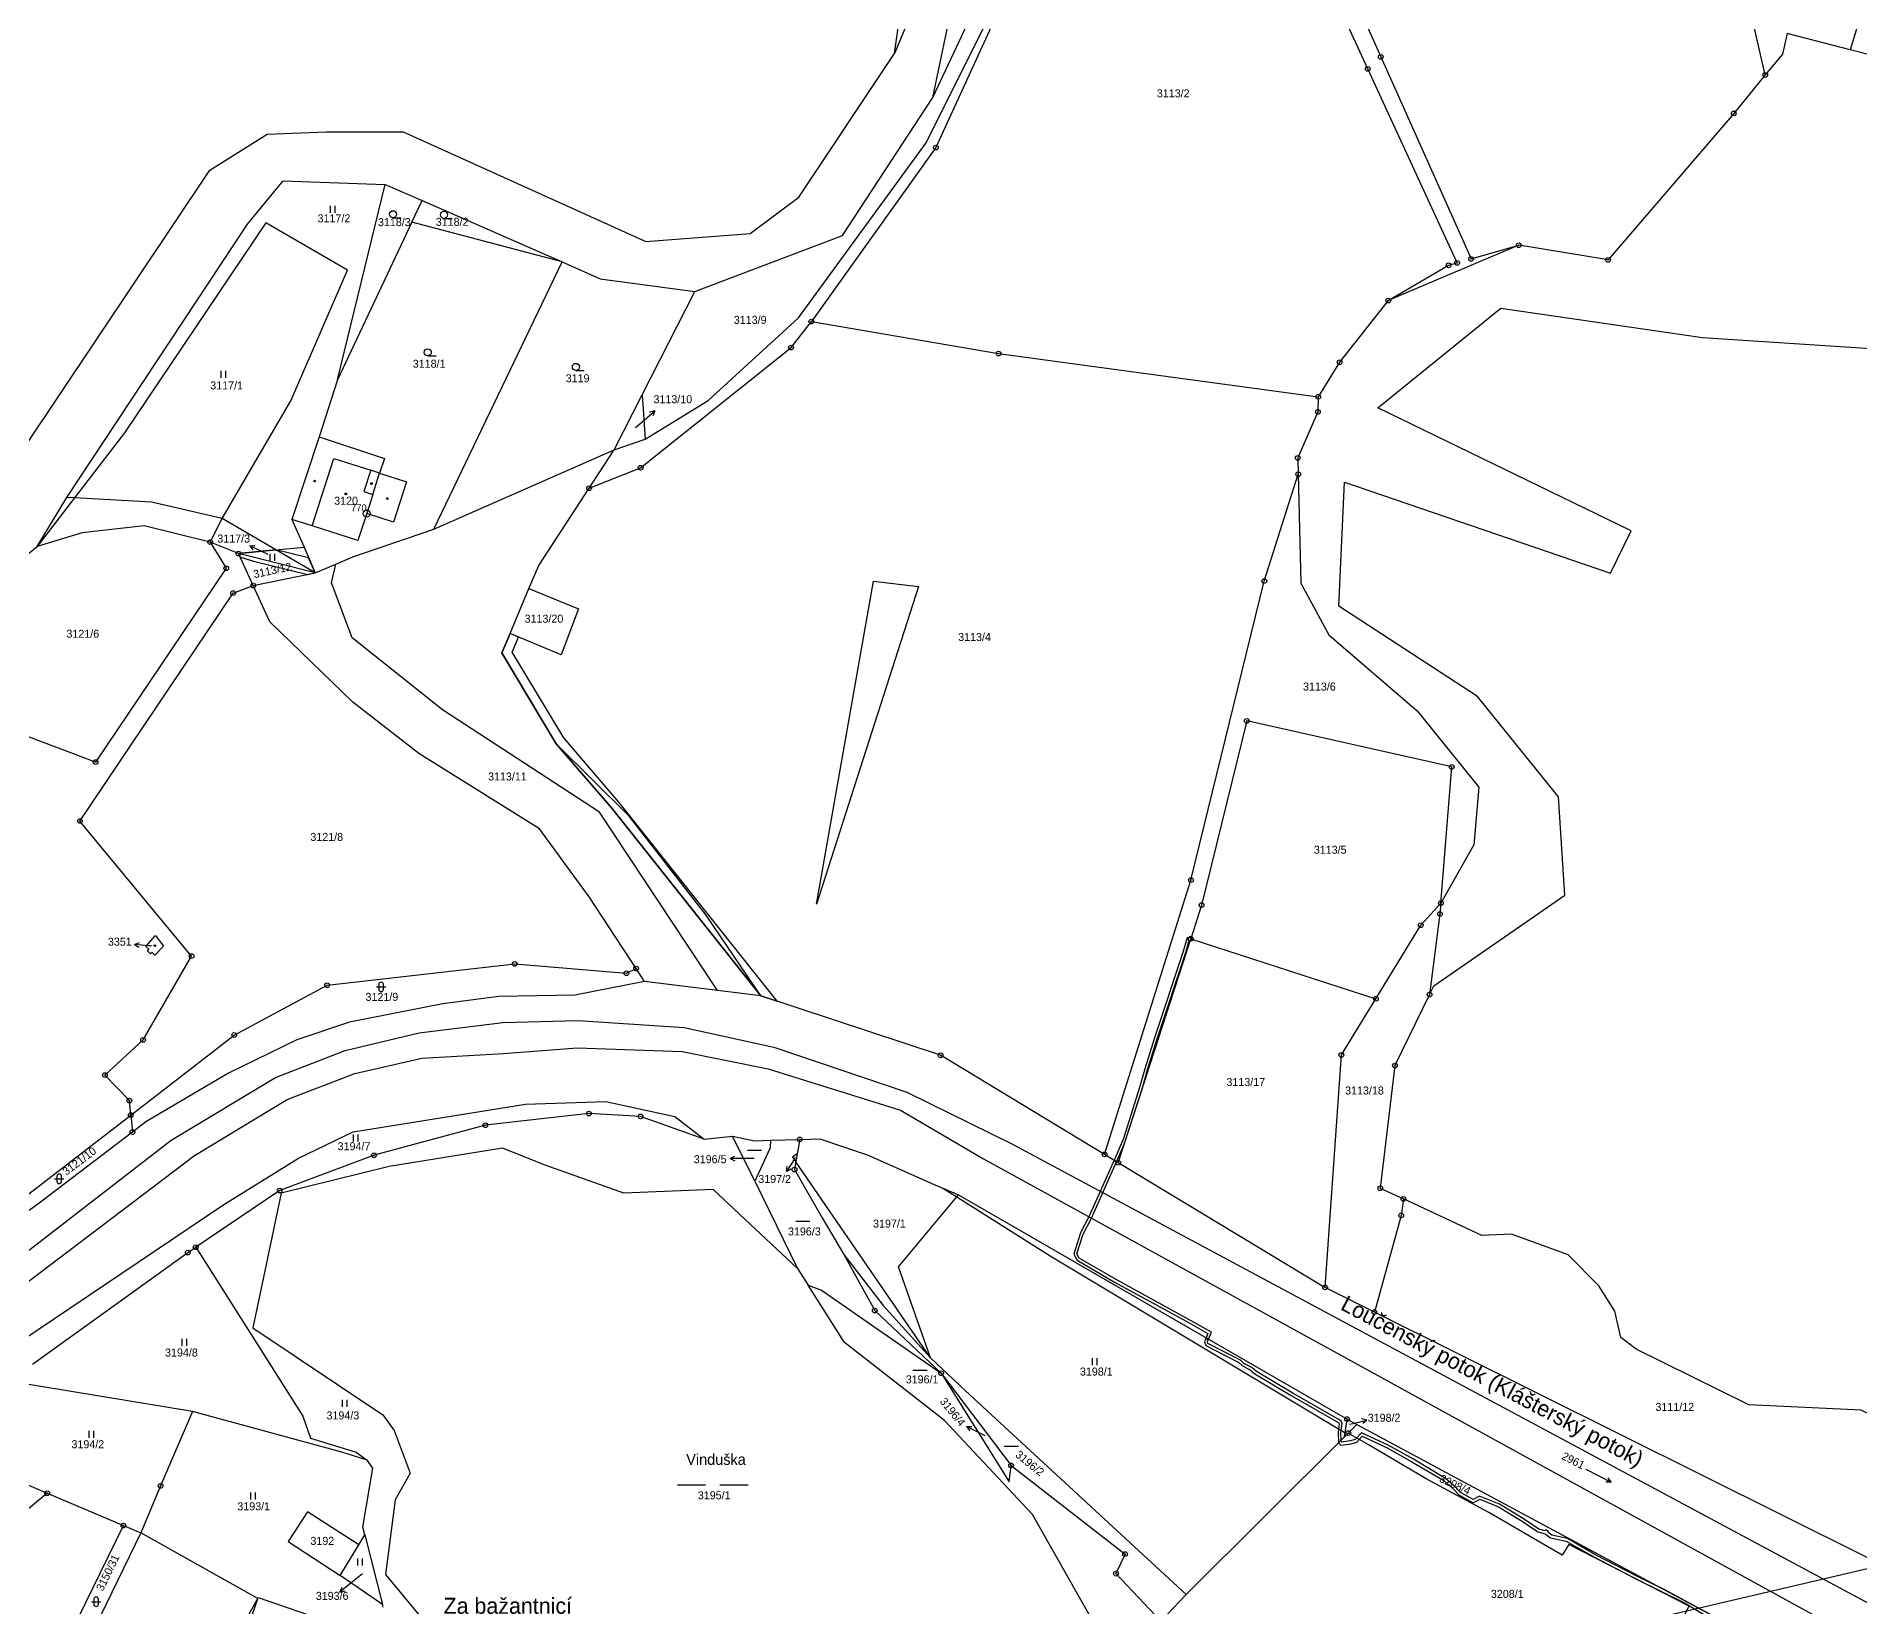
# Model space of a CAD drawing. Extents: x -784124 to -780570, y -980818 to -976926.
# Drawn here: x -782803.7 to -782416.4, y -978135.4 to -977801.7 of the extents above; entities that cross this region are included whole.
import ezdxf
from ezdxf.enums import TextEntityAlignment as Align

# ---------------------------------------------------------------- set-up
doc = ezdxf.new("R2010")
doc.units = 0
doc.header["$LTSCALE"] = 3.138375
doc.header["$MEASUREMENT"] = 0
doc.linetypes.add('0_051C', pattern=[0])
doc.linetypes.add('2_6_59_2', pattern=[0])
for name, color, linetype in [('1006', 1, 'CONTINUOUS'), ('101', 1, 'CONTINUOUS'), ('1014', 1, 'CONTINUOUS'), ('1015', 1, 'CONTINUOUS'), ('1016', 1, 'CONTINUOUS'), ('1029', 1, 'CONTINUOUS'), ('105', 1, 'CONTINUOUS'), ('18', 1, 'CONTINUOUS'), ('21800', 1, 'CONTINUOUS'), ('21900', 1, 'CONTINUOUS'), ('21999', 1, 'CONTINUOUS'), ('23700', 1, 'CONTINUOUS'), ('304', 1, 'CONTINUOUS'), ('306', 1, 'CONTINUOUS'), ('316', 1, 'CONTINUOUS'), ('402', 1, 'CONTINUOUS'), ('404', 1, 'CONTINUOUS'), ('60502', 1, 'CONTINUOUS'), ('802', 1, 'CONTINUOUS'), ('803', 1, 'CONTINUOUS'), ('804', 1, 'CONTINUOUS')]:
    doc.layers.add(name, color=color, linetype=linetype)

# ---------------------------------------------------------------- blocks, each defined once
blk = doc.blocks.new('4_02$0')
at = {"layer": '404', "color": 255, "linetype": 'Continuous'}
blk.add_circle((-0.01, 0), 0.175, dxfattribs=at)
blk = doc.blocks.new('1029$1')
at = {"layer": '1029', "color": 6, "linetype": 'Continuous'}
for p, q in [((0, 3), (-0.5, 2)), ((0, 0), (0, 3)), ((0, 3), (0.5, 2))]:
    blk.add_line(p, q, dxfattribs=at)
blk = doc.blocks.new('8_02$7')
at = {"layer": '802', "color": 255, "linetype": 'Continuous'}
for p, q in [((3.02, -0.01), (2.04, 0.49)), ((-2.98, -0.01), (3.02, -0.01)), ((3.02, -0.01), (2.04, -0.51))]:
    blk.add_line(p, q, dxfattribs=at)
blk = doc.blocks.new('3_04$3')
at = {"layer": '304', "color": 255, "linetype": 'Continuous'}
blk.add_line((0.01, 0), (1.76, 0), dxfattribs=at)
blk.add_circle((0.01, 0.75), 0.75, dxfattribs=at)
blk = doc.blocks.new('8_04$10')
at = {"layer": '804', "color": 255, "linetype": 'Continuous'}
blk.add_line((-1.5, 0), (1.5, 0), dxfattribs=at)
blk = doc.blocks.new('3_06$4')
at = {"layer": '306', "color": 255, "linetype": 'Continuous'}
for p, q in [((-0.51, 0), (-0.51, 1.5)), ((0.49, 0), (0.49, 1.5))]:
    blk.add_line(p, q, dxfattribs=at)
blk = doc.blocks.new('3_16$5')
at = {"layer": '316', "color": 255, "linetype": 'Continuous'}
for p, q in [((-1, 1), (1, 1)), ((-0.5, 1.5), (-0.5, 0.5)), ((0.5, 0.5), (0.5, 1.5))]:
    blk.add_line(p, q, dxfattribs=at)
for centre, start, end in [((0, 1.5), 0, 180), ((0, 0.5), 180, 359.9879)]:
    blk.add_arc(centre, 0.5, start, end, dxfattribs=at)
blk = doc.blocks.new('8_03$8')
at = {"layer": '803', "color": 255, "linetype": 'Continuous'}
for p, q in [((-7.49, 0), (-1.49, 0)), ((1.51, 0), (7.51, 0))]:
    blk.add_line(p, q, dxfattribs=at)
blk = doc.blocks.new('1_01$18')
at = {"layer": '101', "color": 3, "linetype": 'Continuous'}
for radius in [0.75, 0.03]:
    blk.add_circle((0, 0), radius, dxfattribs=at)
blk = doc.blocks.new('1_05$19')
at = {"layer": '105', "color": 3, "linetype": 'Continuous'}
for radius in [0.5, 0.0303]:
    blk.add_circle((0, 0), radius, dxfattribs=at)

msp = doc.modelspace()

# ---------------------------------------------------------------- linework, layer by layer
at = {"layer": '1029', "color": 255, "linetype": 'Continuous'}
for p, q in [((-782676.39, -977884.82), (-782674.6, -977883.26)), ((-782754.41, -977911.8), (-782755.65, -977911.22)), ((-782779.21, -977994.99), (-782779.85, -977994.93)), ((-782651.19, -978040.13), (-782653.29, -978040.15)), ((-782642.49, -978039.96), (-782642.74, -978040.36)), ((-782602.12, -978099.05), (-782603.4, -978098.44)), ((-782524.76, -978096.61), (-782524.01, -978096.43)), ((-782734.41, -978128.39), (-782736.88, -978130.39))]:
    msp.add_line(p, q, dxfattribs=at)
at = {"layer": '21800', "color": 255, "linetype": 'Continuous'}
for p, q in [((-782641.7, -977835.91), (-782621.38, -977805.35)), ((-782766.81, -977830.16), (-782754.65, -977822.5)), ((-782754.65, -977822.5), (-782742.06, -977822)), ((-782742.06, -977822), (-782725.74, -977822.04)), ((-782725.74, -977822.04), (-782674.24, -977845.28)), ((-782806.52, -977889.58), (-782766.81, -977830.16)), ((-782652.06, -977843.62), (-782641.7, -977835.91)), ((-782674.24, -977845.28), (-782652.06, -977843.62)), ((-782686.26, -977897.73), (-782680.96, -977889.61)), ((-782745.12, -977905.73), (-782740.52, -977891.41)), ((-782740.52, -977891.41), (-782732.66, -977893.93)), ((-782732.66, -977893.93), (-782734.12, -977898.45)), ((-782730.76, -977894.54), (-782732.66, -977893.93)), ((-782732.21, -977899.06), (-782730.76, -977894.54)), ((-782795.6, -977899.8), (-782797.22, -977899.71)), ((-782779.24, -977900.7), (-782795.6, -977899.8)), ((-782764.22, -977904.2), (-782779.24, -977900.7)), ((-782734.12, -977898.45), (-782732.21, -977899.06)), ((-782732.21, -977899.06), (-782733.51, -977903.11)), ((-782752.8, -977910.85), (-782764.22, -977904.2)), ((-782744.44, -977915.72), (-782752.8, -977910.85)), ((-782637.94, -977986.09), (-782625.88, -977917.45)), ((-782616.29, -977918.61), (-782637.94, -977986.09)), ((-782625.88, -977917.45), (-782616.29, -977918.61)), ((-782677.77, -977967.38), (-782693.25, -977952.04)), ((-782661.4, -977988.42), (-782677.77, -977967.38)), ((-782649.77, -978005.6), (-782661.4, -977988.42)), ((-782738.09, -978017.22), (-782722.37, -978013.47)), ((-782722.37, -978013.47), (-782704.57, -978011.22)), ((-782704.57, -978011.22), (-782688.6, -978010.86)), ((-782688.6, -978010.86), (-782666.08, -978012.29)), ((-782666.08, -978012.29), (-782647.02, -978016.5)), ((-782752.9, -978022.94), (-782738.09, -978017.22)), ((-782721.77, -978018.82), (-782704.44, -978017.81)), ((-782704.44, -978017.81), (-782688.82, -978016.64)), ((-782688.82, -978016.64), (-782666.49, -978017.44)), ((-782666.49, -978017.44), (-782648.22, -978021.1)), ((-782647.02, -978016.5), (-782618.77, -978026.06)), ((-782736.02, -978022.09), (-782721.77, -978018.82)), ((-782648.22, -978021.1), (-782620.1, -978029.9)), ((-782775.03, -978036.24), (-782752.9, -978022.94)), ((-782750.42, -978027.64), (-782736.02, -978022.09)), ((-782770.08, -978039.53), (-782750.42, -978027.64)), ((-782618.77, -978026.06), (-782596.5, -978037.06)), ((-782620.1, -978029.9), (-782602.48, -978040.25)), ((-782843.71, -978089.34), (-782775.03, -978036.24)), ((-782596.5, -978037.06), (-782398.78, -978143.1)), ((-782840.5, -978092.79), (-782770.08, -978039.53)), ((-782602.48, -978040.25), (-782402.32, -978150.18)), ((-782611.12, -978046.46), (-782608.17, -978048.32)), ((-782608.17, -978048.32), (-782588.34, -978060.86)), ((-782632.17, -978060.55), (-782623.79, -978071.39)), ((-782588.34, -978060.86), (-782525.69, -978098.45)), ((-782623.79, -978071.39), (-782613.74, -978082.52))]:
    msp.add_line(p, q, dxfattribs=at)
at = {"layer": '21900', "color": 3, "linetype": 'Continuous'}
for p, q in [((-782613.23, -977814.68), (-782605.31, -977776.74)), ((-782418.37, -977804.57), (-782431.76, -977801.12)), ((-782739.73, -977874.69), (-782729.62, -977833.17)), ((-782729.62, -977833.17), (-782721.72, -977836.62)), ((-782721.72, -977836.62), (-782691.99, -977849.62)), ((-782488.81, -977846.1), (-782516.5, -977857.87)), ((-782498.93, -977849.01), (-782488.81, -977846.1)), ((-782719.22, -977906.44), (-782691.99, -977849.62)), ((-782516.5, -977857.87), (-782503.7, -977850.37)), ((-782675.01, -977877.91), (-782663.82, -977855.93)), ((-782739.73, -977874.69), (-782743.63, -977886.79)), ((-782680.96, -977889.61), (-782675.01, -977877.91)), ((-782531.4, -977878.3), (-782531.46, -977881.53)), ((-782743.63, -977886.79), (-782749.4, -977904.35)), ((-782749.4, -977904.35), (-782746.81, -977910.28)), ((-782760.75, -977911.61), (-782766.74, -977909.18)), ((-782766.74, -977909.18), (-782763.35, -977914.74)), ((-782807, -977912.92), (-782803.5, -977910.08)), ((-782757.62, -977918.43), (-782760.75, -977911.61)), ((-782744.44, -977915.72), (-782760.75, -977911.61)), ((-782746.81, -977910.28), (-782744.44, -977915.72)), ((-782744.44, -977915.72), (-782740.1, -977913.86)), ((-782703.07, -977928.6), (-782699.05, -977919.06)), ((-782699.05, -977919.06), (-782688.49, -977923.38)), ((-782688.49, -977923.38), (-782692.18, -977933.11)), ((-782692.18, -977933.11), (-782703.07, -977928.6)), ((-782573.88, -978041.04), (-782558.48, -977993.47)), ((-782558.48, -977993.47), (-782519.15, -978006.2)), ((-782674.49, -978002.56), (-782676.29, -977999.81)), ((-782659.03, -978004.46), (-782674.49, -978002.56)), ((-782649.77, -978005.6), (-782659.03, -978004.46)), ((-782783.63, -978030.92), (-782783.27, -978034.55)), ((-782661.82, -978036.02), (-782675.34, -978031.2)), ((-782661.82, -978036.02), (-782655.78, -978035.42)), ((-782651.09, -978045), (-782655.78, -978035.42)), ((-782647.76, -978036.29), (-782641.53, -978036.11)), ((-782641.53, -978036.11), (-782642.06, -978039.19)), ((-782642.06, -978039.19), (-782642.36, -978040.85)), ((-782613.74, -978082.52), (-782642.36, -978040.85)), ((-782573.88, -978041.04), (-782576.78, -978039.28)), ((-782651.09, -978045), (-782642.01, -978063.55)), ((-782607.79, -978047.86), (-782525.27, -978095.51)), ((-782642.01, -978063.55), (-782639.75, -978067.09)), ((-782519.46, -978072.78), (-782529.94, -978067.55)), ((-782611.5, -978085.77), (-782596.64, -978105.36)), ((-782525.81, -978099.29), (-782525, -978098.49)), ((-782525.27, -978095.51), (-782523.21, -978096.7)), ((-782525, -978098.49), (-782523.21, -978096.7)), ((-782520.54, -978101.09), (-782525, -978098.49)), ((-782735.77, -978102.56), (-782733.39, -978104.22)), ((-782559.47, -978132.81), (-782525.81, -978099.29)), ((-782734.3, -978118.45), (-782732.21, -978105.93)), ((-782732.21, -978105.93), (-782733.39, -978104.22)), ((-782805.35, -978109.58), (-782801.38, -978111.26)), ((-782801.38, -978111.26), (-782836.15, -978140.37)), ((-782801.38, -978111.26), (-782785.2, -978118.13)), ((-782794.84, -978137.97), (-782785.2, -978118.13)), ((-782785.2, -978118.13), (-782781.52, -978119.69)), ((-782733.88, -978120.11), (-782734.3, -978118.45)), ((-782781.52, -978119.69), (-782792.61, -978142.54)), ((-782756.66, -978133.66), (-782781.52, -978119.69)), ((-782739.15, -978128.74), (-782735.17, -978122.23)), ((-782735.17, -978122.23), (-782733.88, -978120.11)), ((-782733.88, -978120.11), (-782730.16, -978134.89)), ((-782730.16, -978134.89), (-782739.15, -978128.74)), ((-782758.37, -978138.68), (-782756.66, -978133.66)), ((-782756.66, -978133.66), (-782756.58, -978133.46)), ((-782564.83, -978138.49), (-782559.47, -978132.81)), ((-782730.02, -978135.45), (-782730.16, -978134.89))]:
    msp.add_line(p, q, dxfattribs=at)
for points in [[(-782412.92, -977669.02), (-782479.22, -977689.2), (-782500.74, -977695.64), (-782534.68, -977705.56), (-782562.29, -977726.65), (-782538, -977761.56), (-782518.1, -977806.09), (-782498.93, -977849.01)], [(-782436.43, -977809.93), (-782438.83, -977799.42), (-782433.05, -977770.66), (-782411.97, -977695.66), (-782403.21, -977671.68)], [(-782503.7, -977850.37), (-782501.89, -977849.85), (-782520.86, -977808.65), (-782541.94, -977762.85), (-782564.95, -977728.69), (-782574.94, -977743.09), (-782612.61, -977825.35), (-782639.06, -977862.32)], [(-782613.03, -977785.24), (-782621.38, -977805.35), (-782619.91, -977794.85), (-782623.7, -977785.32), (-782638.16, -977769.6), (-782656.79, -977754.71), (-782673.79, -977750.76), (-782746.65, -977772.52), (-782818.83, -977796.1), (-782875.26, -977818.15), (-782888.59, -977830.68), (-782923.87, -977885.64), (-782973.05, -977956.78), (-782966.92, -977968.95), (-782915.84, -977978.65), (-782900.21, -977973.48)], [(-782431.76, -977801.12), (-782432.8, -977805.5), (-782436.43, -977809.93)], [(-782325.86, -977860.76), (-782374.17, -977819.02), (-782414.82, -977805.48), (-782418.37, -977804.57)], [(-782436.43, -977809.93), (-782440.06, -977814.36), (-782443.11, -977818.09)], [(-782663.82, -977855.93), (-782632.46, -977844.07), (-782613.23, -977814.68)], [(-782443.11, -977818.09), (-782469.81, -977849.23), (-782488.81, -977846.1)], [(-782803.5, -977910.08), (-782797.22, -977899.71), (-782758.8, -977841.63), (-782751.26, -977832.39), (-782729.62, -977833.17)], [(-782691.99, -977849.62), (-782683.95, -977853.27), (-782663.82, -977855.93)], [(-782516.5, -977857.87), (-782526.86, -977870.98), (-782531.4, -977878.3)], [(-782686.26, -977897.73), (-782675.32, -977893.38), (-782643.38, -977867.85), (-782639.06, -977862.32)], [(-782639.06, -977862.32), (-782599.3, -977869.11), (-782531.4, -977878.3)], [(-782507.73, -978005.31), (-782506.81, -978003.44), (-782479.02, -977984.22), (-782480.38, -977963.29), (-782497.58, -977942.01), (-782527.04, -977922.77), (-782525.84, -977896.47), (-782469.32, -977915.75), (-782464.95, -977906.76), (-782518.71, -977880.62), (-782492.59, -977859.5), (-782449.77, -977865.69), (-782401, -977868.86), (-782360.8, -977876.67), (-782339.13, -977900.66), (-782306.35, -977925.88), (-782303.3, -977946.81), (-782258.11, -977982.81), (-782269.8, -978112.67), (-782288.47, -978154.93), (-782274.35, -978168.56), (-782277.37, -978179.97)], [(-782531.46, -977881.53), (-782535.73, -977891.3), (-782535.64, -977894.76)], [(-782743.63, -977886.79), (-782729.74, -977891.4), (-782730.76, -977894.54), (-782725.05, -977896.37), (-782727.8, -977904.94), (-782733.51, -977903.11), (-782735.36, -977908.86), (-782745.12, -977905.73), (-782749.4, -977904.35)], [(-782719.22, -977906.44), (-782711.52, -977903), (-782680.96, -977889.61)], [(-782699.05, -977919.06), (-782696.98, -977914.16), (-782686.26, -977897.73)], [(-782576.78, -978039.28), (-782558.42, -977980.99), (-782542.84, -977917.47), (-782535.64, -977894.76)], [(-782535.64, -977894.76), (-782535.07, -977917.92), (-782529.13, -977928.87), (-782510.36, -977945.06), (-782497.29, -977961.26), (-782498.33, -977973.51), (-782505.34, -977985.89)], [(-782766.74, -977909.18), (-782780.8, -977905.74), (-782793.93, -977907.18), (-782803.5, -977910.08)], [(-782740.1, -977913.86), (-782736.44, -977912.3), (-782719.22, -977906.44)], [(-782763.35, -977914.74), (-782791.09, -977955.91), (-782827.49, -977942.23)], [(-782783.63, -978030.92), (-782783.93, -978027.86), (-782789.11, -978022.43), (-782781, -978014.95), (-782770.7, -977997.15), (-782794.42, -977968.44), (-782761.89, -977920.02), (-782757.62, -977918.43)], [(-782676.29, -977999.81), (-782686.29, -977984.56), (-782696.82, -977970.08), (-782722.45, -977954.09), (-782736.46, -977943.19), (-782754.08, -977926.12), (-782757.62, -977918.43)], [(-782649.77, -978005.6), (-782681.46, -977965.73), (-782693.25, -977952.04), (-782704.81, -977932.73), (-782703.07, -977928.6)], [(-782505.34, -977985.89), (-782503.04, -977956.94), (-782546.57, -977947.17), (-782556.17, -977986.32), (-782558.48, -977993.47)], [(-782519.15, -978006.2), (-782509.61, -977990.58), (-782505.34, -977985.89)], [(-782505.34, -977985.89), (-782505.53, -977988.2), (-782507.73, -978005.31)], [(-782780.1, -977996.04), (-782779.79, -977995.7), (-782780.43, -977995.09), (-782778.38, -977992.8), (-782776.65, -977995.01), (-782778.49, -977996.94), (-782779.11, -977996.35), (-782779.43, -977996.68), (-782780.1, -977996.04)], [(-782783.63, -978030.92), (-782761.66, -978013.91), (-782741.91, -978003.34), (-782702.08, -977998.81), (-782678.34, -978000.78), (-782676.29, -977999.81)], [(-782674.49, -978002.56), (-782689.32, -978005.46), (-782705.43, -978005.75), (-782717.34, -978007.3), (-782737.15, -978011.21), (-782748.38, -978014.97), (-782762.89, -978022.01), (-782780.4, -978032.36), (-782783.27, -978034.55)], [(-782576.78, -978039.28), (-782611.62, -978018.2), (-782649.77, -978005.6)], [(-782529.94, -978067.55), (-782526.46, -978018.15), (-782519.15, -978006.2)], [(-782507.73, -978005.31), (-782515.1, -978020.41), (-782518.22, -978046.46), (-782513.31, -978048.75)], [(-782836.77, -978098.94), (-782817.7, -978086.13), (-782764.04, -978050.1), (-782748.03, -978040.1), (-782736.36, -978034.48), (-782699.78, -978028.62), (-782682.69, -978028.03), (-782668.08, -978031.22), (-782661.82, -978036.02)], [(-782809.54, -978054.37), (-782810.23, -978051.51), (-782783.63, -978030.92)], [(-782675.34, -978031.2), (-782686.32, -978030.59), (-782708.31, -978033.08), (-782731.96, -978039.45), (-782751.98, -978046.98), (-782769.83, -978059)], [(-782783.27, -978034.55), (-782802.49, -978049.19), (-782809.54, -978054.37)], [(-782655.78, -978035.42), (-782651.13, -978036.38), (-782647.76, -978036.29)], [(-782641.53, -978036.11), (-782637.24, -978035.99), (-782627.02, -978039.46), (-782612.8, -978045.75), (-782611.12, -978046.46), (-782607.79, -978047.86)], [(-782642.01, -978063.55), (-782659.92, -978046.74), (-782678.89, -978047.52), (-782695.6, -978041.57), (-782704.66, -978037.98), (-782728.71, -978041.82), (-782751.7, -978047.5), (-782757.72, -978076.12), (-782730.11, -978094.6), (-782727.67, -978097.96), (-782724.25, -978107), (-782727.45, -978112.71), (-782729.5, -978128.56), (-782716.53, -978144.21)], [(-782642.06, -978039.19), (-782643.05, -978039.84), (-782642.36, -978040.85)], [(-782642.36, -978040.85), (-782642.64, -978042.49), (-782636.78, -978052.79), (-782632.17, -978060.55), (-782625.6, -978072.46), (-782611.5, -978085.77)], [(-782529.94, -978067.55), (-782530.61, -978067.22), (-782573.88, -978041.04)], [(-782613.74, -978082.52), (-782620.56, -978063.18), (-782608.17, -978048.32), (-782607.79, -978047.86)], [(-782513.31, -978048.75), (-782513.76, -978052.26), (-782519.46, -978072.78)], [(-782382.09, -978110.89), (-782387.96, -978107.31), (-782416.09, -978093.63), (-782439.89, -978092.51), (-782463.85, -978080.65), (-782467.1, -978078.18), (-782468.41, -978072.6), (-782471.79, -978067.19), (-782478.29, -978060.59), (-782490.35, -978056.21), (-782496.62, -978056.54), (-782513.31, -978048.75)], [(-782804.52, -978083.84), (-782771.52, -978060.14), (-782769.83, -978059)], [(-782769.83, -978059), (-782747.05, -978094.91), (-782745.44, -978099.58), (-782735.77, -978102.56)], [(-782578.52, -978139.79), (-782592.07, -978115.82), (-782610.79, -978095.82), (-782631.99, -978079.22), (-782639.75, -978067.09)], [(-782388.4, -978134.88), (-782397.74, -978133.46), (-782519.46, -978072.78)], [(-782559.47, -978132.81), (-782606.32, -978089.53), (-782613.74, -978082.52)], [(-782770.54, -978093.9), (-782777.28, -978109.73), (-782781.52, -978119.69)], [(-782733.39, -978104.22), (-782738.82, -978102.56), (-782770.54, -978093.9)], [(-782525.81, -978099.29), (-782525.69, -978098.45), (-782525.27, -978095.51)], [(-782523.21, -978096.7), (-782411.18, -978156.86), (-782405.52, -978159.77)], [(-782411.7, -978182.42), (-782413.95, -978164.51), (-782412.41, -978160.81), (-782419.15, -978155.77), (-782426.24, -978151.83), (-782436.2, -978146.23), (-782446.16, -978140.95), (-782453.56, -978137.17), (-782452.61, -978135.3), (-782478.13, -978122.19), (-782479.54, -978124.4), (-782495.17, -978115.36), (-782508.44, -978108.18), (-782520.54, -978101.09)], [(-782596.64, -978105.36), (-782572.42, -978124.2), (-782574.38, -978128.36), (-782564.83, -978138.49)], [(-782735.17, -978122.23), (-782746.11, -978115.26), (-782750.16, -978121.5), (-782739.15, -978128.74)], [(-782768.5, -978154.68), (-782767.42, -978152.77), (-782756.66, -978133.66)], [(-782756.58, -978133.46), (-782739.7, -978139.25), (-782740.25, -978140.9), (-782734.06, -978142.94), (-782735.61, -978147.56)]]:
    msp.add_lwpolyline(points, dxfattribs=at)
at = {"layer": '21999', "color": 3, "linetype": 'Continuous'}
for p, q in [((-782613.23, -977814.68), (-782601.47, -977789.51)), ((-782723.9, -977841.23), (-782721.72, -977836.62)), ((-782723.9, -977841.23), (-782739.73, -977874.69)), ((-782691.99, -977849.62), (-782723.9, -977841.23)), ((-782675.01, -977877.91), (-782674.34, -977887.34)), ((-782680.96, -977889.61), (-782674.34, -977887.34)), ((-782757.62, -977918.43), (-782744.44, -977915.72)), ((-782770.54, -978093.9), (-782809.99, -978087.4))]:
    msp.add_line(p, q, dxfattribs=at)
for points in [[(-782341.14, -977712.59), (-782368.74, -977718.57), (-782390.19, -977721.45), (-782396.89, -977733.81), (-782418.37, -977804.57)], [(-782674.34, -977887.34), (-782660.96, -977879.06), (-782641.79, -977861.51), (-782614.64, -977824.34), (-782598.08, -977791.05), (-782601.47, -977789.51)], [(-782766.74, -977909.18), (-782764.22, -977904.2), (-782749.6, -977879.17), (-782737.62, -977851.38), (-782754.94, -977841.36), (-782784.97, -977885.96), (-782795.6, -977899.8), (-782803.5, -977910.08)], [(-782760.75, -977911.61), (-782752.8, -977910.85), (-782746.81, -977910.28)], [(-782659.03, -978004.46), (-782684.07, -977966.59), (-782717.4, -977944.82), (-782736.57, -977929.52), (-782740.98, -977917.87), (-782740.1, -977913.86)], [(-782647.76, -978036.29), (-782647.83, -978037.91), (-782651.09, -978045)], [(-782639.75, -978067.09), (-782636.93, -978068.12), (-782611.5, -978085.77)], [(-782611.5, -978085.77), (-782597.06, -978108.86), (-782596.64, -978105.36)]]:
    msp.add_lwpolyline(points, dxfattribs=at)
at = {"layer": '23700', "color": 255, "linetype": '0_051C'}
for points in [[(-782760.44, -977912.3), (-782757.58, -977913.22), (-782746.04, -977916.05), (-782744.44, -977915.72), (-782745.84, -977912.5), (-782752.8, -977910.85), (-782760.75, -977911.61), (-782760.44, -977912.3)], [(-782703.07, -977928.6), (-782704.81, -977932.73), (-782693.25, -977952.04), (-782681.46, -977965.73), (-782649.77, -978005.6), (-782646.34, -978006.73), (-782679.91, -977964.49), (-782691.64, -977950.78), (-782702.58, -977932.57), (-782701.24, -977929.36), (-782703.07, -977928.6)], [(-782559.24, -977993.25), (-782560.13, -977996.4), (-782566.15, -978014.51), (-782568.17, -978020.86), (-782569.34, -978025.03), (-782572.75, -978035.88), (-782574.61, -978040.24), (-782574.74, -978040.52), (-782574.21, -978040.84), (-782572.56, -978036.95), (-782568.82, -978025.4), (-782567.59, -978021.04), (-782565.57, -978014.69), (-782559.55, -977996.58), (-782558.78, -977993.81), (-782558.58, -977993.78), (-782558.48, -977993.47), (-782558.34, -977993.52), (-782558.25, -977993.26), (-782558.4, -977993.21), (-782558.51, -977993.17), (-782559.24, -977993.25)], [(-782558.34, -977993.52), (-782558.48, -977993.47), (-782558.58, -977993.78), (-782558.44, -977993.82), (-782558.34, -977993.52)], [(-782574.74, -978040.52), (-782580.11, -978052.58), (-782581.87, -978055.98), (-782583.33, -978060.51), (-782582.59, -978061.77), (-782574.64, -978066.41), (-782559.31, -978074.79), (-782554.82, -978077.35), (-782555.19, -978078.23), (-782554.67, -978078.53), (-782554.08, -978077.07), (-782559.01, -978074.27), (-782574.34, -978065.89), (-782582.15, -978061.33), (-782582.67, -978060.43), (-782581.31, -978056.22), (-782579.57, -978052.84), (-782574.21, -978040.84), (-782574.74, -978040.52)], [(-782555.19, -978078.23), (-782555.26, -978078.4), (-782554.74, -978078.7), (-782554.67, -978078.53), (-782555.19, -978078.23)]]:
    msp.add_lwpolyline(points, close=True, dxfattribs=at)
msp.add_lwpolyline([(-782439.56, -978141.62), (-782457.8, -978131.82), (-782463.68, -978128.9), (-782472.6, -978124.28), (-782478.47, -978120.89), (-782481.77, -978120.21), (-782482.63, -978119.52), (-782482.51, -978119.3), (-782483.04, -978119.02), (-782483.16, -978119.25), (-782484.5, -978118.91), (-782487.76, -978116.71), (-782492.87, -978113.62), (-782497.13, -978111.9), (-782498.48, -978112.61), (-782501.15, -978111.1), (-782502.39, -978109.82), (-782504.37, -978108.11), (-782511.18, -978104.06), (-782516.5, -978101.06), (-782522.23, -978098.42), (-782523.54, -978099.87), (-782524.53, -978100.17), (-782525.96, -978100.36), (-782526.36, -978100.41), (-782526.5, -978100.28), (-782526.51, -978099.98), (-782526.57, -978098.45), (-782526.3, -978096.49), (-782526.53, -978095.93), (-782527.16, -978095.51), (-782536.81, -978089.98), (-782544.53, -978085.43), (-782545.51, -978084.53), (-782547.16, -978083.72), (-782547.91, -978083), (-782554.81, -978079.44), (-782554.93, -978079.14), (-782554.74, -978078.7), (-782555.26, -978078.4), (-782555.57, -978079.14), (-782555.29, -978079.86), (-782548.27, -978083.5), (-782547.5, -978084.22), (-782545.85, -978085.03), (-782544.89, -978085.91), (-782537.11, -978090.5), (-782527.01, -978096.33), (-782526.92, -978096.57), (-782527.18, -978098.31), (-782527.08, -978100.56), (-782526.56, -978101.05), (-782526.05, -978100.98), (-782524.41, -978100.75), (-782523.22, -978100.39), (-782522.05, -978099.17), (-782516.78, -978101.6), (-782511.48, -978104.58), (-782504.73, -978108.59), (-782502.81, -978110.26), (-782501.51, -978111.58), (-782498.5, -978113.29), (-782497.09, -978112.56), (-782493.13, -978114.16), (-782488.08, -978117.21), (-782484.74, -978119.47), (-782483.15, -978119.87), (-782482.03, -978120.77), (-782478.69, -978121.45), (-782472.88, -978124.8), (-782463.96, -978129.44), (-782453.45, -978134.65), (-782449.5, -978137.01)], dxfattribs=at)
at = {"layer": '60502', "color": 255, "linetype": '2_6_59_2'}
msp.add_line((-782529.85, -978154.17), (-781977.33, -978024.98), dxfattribs=at)

# ---------------------------------------------------------------- block references
at = {"layer": '101', "color": 0, "linetype": 'ByBlock'}
msp.add_blockref('1_01$18', (-782733.51, -977903.11), dxfattribs=at)
at = {"layer": '1029', "color": 0, "linetype": 'ByBlock'}
for p, rotation in [((-782674.6, -977883.26), 311), ((-782755.65, -977911.22), 65), ((-782779.85, -977994.93), 85), ((-782653.29, -978040.15), 90), ((-782642.74, -978040.36), 148), ((-782524.01, -978096.43), 283), ((-782603.4, -978098.44), 64), ((-782736.88, -978130.39), 129)]:
    msp.add_blockref('1029$1', p, dxfattribs=dict(at, rotation=rotation))
at = {"layer": '105', "color": 0, "linetype": 'ByBlock'}
for p in [(-782520.86, -977808.65), (-782518.1, -977806.09), (-782436.43, -977809.93), (-782443.11, -977818.09), (-782612.61, -977825.35), (-782488.81, -977846.1), (-782503.7, -977850.37), (-782501.89, -977849.85), (-782498.93, -977849.01), (-782469.81, -977849.23), (-782516.5, -977857.87), (-782639.06, -977862.32), (-782643.38, -977867.85), (-782599.3, -977869.11), (-782526.86, -977870.98), (-782531.4, -977878.3), (-782531.46, -977881.53), (-782675.32, -977893.38), (-782535.73, -977891.3), (-782686.26, -977897.73), (-782535.64, -977894.76), (-782766.74, -977909.18), (-782760.75, -977911.61), (-782763.35, -977914.74), (-782542.84, -977917.47), (-782761.89, -977920.02), (-782757.62, -977918.43), (-782546.57, -977947.17), (-782791.09, -977955.91), (-782503.04, -977956.94), (-782794.42, -977968.44), (-782558.42, -977980.99), (-782556.17, -977986.32), (-782505.34, -977985.89), (-782509.61, -977990.58), (-782505.53, -977988.2), (-782558.48, -977993.47), (-782770.7, -977997.15), (-782702.08, -977998.81), (-782678.34, -978000.78), (-782676.29, -977999.81), (-782741.91, -978003.34), (-782519.15, -978006.2), (-782507.73, -978005.31), (-782761.66, -978013.91), (-782781, -978014.95), (-782611.62, -978018.2), (-782526.46, -978018.15), (-782515.1, -978020.41), (-782789.11, -978022.43), (-782783.93, -978027.86), (-782783.63, -978030.92), (-782708.31, -978033.08), (-782686.32, -978030.59), (-782675.34, -978031.2), (-782783.27, -978034.55), (-782641.53, -978036.11), (-782731.96, -978039.45), (-782576.78, -978039.28), (-782573.88, -978041.04), (-782642.64, -978042.49), (-782751.98, -978046.98), (-782518.22, -978046.46), (-782513.31, -978048.75), (-782513.76, -978052.26), (-782771.52, -978060.14), (-782769.83, -978059), (-782529.94, -978067.55), (-782625.6, -978072.46), (-782519.46, -978072.78), (-782611.5, -978085.77), (-782525.27, -978095.51), (-782525, -978098.49), (-782596.64, -978105.36), (-782801.38, -978111.26), (-782777.28, -978109.73), (-782785.2, -978118.13), (-782572.42, -978124.2), (-782574.38, -978128.36)]:
    msp.add_blockref('1_05$19', p, dxfattribs=at)
at = {"layer": '304', "color": 0, "linetype": 'ByBlock'}
for p in [(-782727.92, -977840.26), (-782717.11, -977840.4), (-782720.55, -977869.61), (-782689.09, -977872.7)]:
    msp.add_blockref('3_04$3', p, dxfattribs=at)
at = {"layer": '306', "color": 0, "linetype": 'ByBlock'}
for p in [(-782740.69, -977839.24), (-782763.9, -977874.31), (-782753.49, -977913.14), (-782735.8, -978036.55), (-782772.21, -978079.94), (-782578.83, -978084.05), (-782738.16, -978092.91), (-782791.98, -978099.52), (-782757.62, -978112.6), (-782734.92, -978126.65)]:
    msp.add_blockref('3_06$4', p, dxfattribs=at)
at = {"layer": '316', "color": 0, "linetype": 'ByBlock'}
for p in [(-782730.44, -978004.69), (-782798.83, -978045.47), (-782790.99, -978135.33)]:
    msp.add_blockref('3_16$5', p, dxfattribs=at)
at = {"layer": '402', "color": 0, "linetype": 'ByBlock'}
for p in [(-782744.56, -977896.2), (-782732.49, -977896.74), (-782729.11, -977899.93)]:
    msp.add_blockref('4_02$0', p, dxfattribs=at)
at = {"layer": '404', "color": 0, "linetype": 'ByBlock'}
for p in [(-782737.94, -977898.94), (-782778.52, -977994.94)]:
    msp.add_blockref('4_02$0', p, dxfattribs=at)
at = {"layer": '802', "color": 0, "linetype": 'ByBlock', "rotation": 333}
msp.add_blockref('8_02$7', (-782471.86, -978107.53), dxfattribs=at)
at = {"layer": '803', "color": 0, "linetype": 'ByBlock'}
msp.add_blockref('8_03$8', (-782660.02, -978109.49), dxfattribs=at)
at = {"layer": '804', "color": 0, "linetype": 'ByBlock'}
for p in [(-782651.13, -978038.38), (-782640.89, -978053.45), (-782615.99, -978085.13), (-782596.57, -978101.29)]:
    msp.add_blockref('8_04$10', p, dxfattribs=at)

# ---------------------------------------------------------------- texts
at = {"layer": '1006', "color": 255, "linetype": 'Continuous'}
msp.add_text('Za bažantnicí', height=3.4, dxfattribs=at).set_placement((-782703.54, -978137.91), align=Align.BOTTOM_CENTER)
at = {"layer": '1014', "color": 255, "linetype": 'Continuous'}
msp.add_text('Loučenský potok (Klášterský potok)', height=3.4, rotation=332, dxfattribs=at).set_placement((-782495.67, -978089.86), align=Align.BOTTOM_CENTER)
at = {"layer": '1015', "color": 255, "linetype": 'Continuous'}
msp.add_text('Vinduška', height=2.3, dxfattribs=at).set_placement((-782659.31, -978105.93), align=Align.BOTTOM_CENTER)
at = {"layer": '1016', "color": 174, "linetype": 'Continuous'}
msp.add_text('770', height=1.5, dxfattribs=at).set_placement((-782733.51, -977903.11), align=Align.BOTTOM_RIGHT)
at = {"layer": '18', "color": 255, "linetype": 'Continuous'}
for s, p in [('3113/2', (-782565.67, -977815.19)), ('3117/2', (-782743.95, -977841.75)), ('3118/3', (-782731.13, -977842.56)), ('3118/2', (-782718.84, -977842.49)), ('3113/9', (-782655.53, -977863.32)), ('3118/1', (-782723.73, -977872.64)), ('3119', (-782691.24, -977875.73)), ('3117/1', (-782766.74, -977877.25)), ('3113/10', (-782672.6, -977880.19)), ('3120', (-782740.42, -977901.75)), ('3121/6', (-782797.29, -977930.01)), ('3113/4', (-782607.87, -977930.7)), ('3113/6', (-782534.63, -977941.24)), ('3113/11', (-782707.73, -977960.34)), ('3121/8', (-782745.48, -977973.18)), ('3121/9', (-782733.76, -978007.17)), ('3194/7', (-782739.68, -978038.9)), ('3196/3', (-782644.02, -978057.01)), ('3197/1', (-782625.95, -978055.34)), ('3196/1', (-782619.01, -978088.44)), ('3198/1', (-782582.01, -978086.78)), ('3198/2', (-782520.88, -978096.6)), ('3111/12', (-782459.76, -978094.28)), ('3194/2', (-782796.22, -978102.22)), ('3195/1', (-782663.17, -978113.07)), ('3193/1', (-782760.99, -978115.41)), ('3208/1', (-782494.71, -978134.02))]:
    msp.add_text(s, height=1.7, dxfattribs=at).set_placement(p, align=Align.BOTTOM_LEFT)
for s, p in [('3117/3', (-782758.29, -977909.78)), ('3351', (-782783.43, -977995.44))]:
    msp.add_text(s, height=1.7, dxfattribs=at).set_placement(p, align=Align.BOTTOM_RIGHT)
for s, rotation, p in [('3113/12', 12, (-782757.28, -977917.37)), ('3121/10', 37, (-782797.02, -978044.26)), ('3196/2', 321, (-782596.2, -978103.78)), ('2961', 333, (-782480.08, -978104.39)), ('3208/4', 335, (-782506.05, -978109.21))]:
    msp.add_text(s, height=1.7, rotation=rotation, dxfattribs=at).set_placement(p, align=Align.BOTTOM_LEFT)
for s, p in [('3113/20', (-782695.86, -977926.81)), ('3113/5', (-782528.85, -977975.91)), ('3113/17', (-782546.78, -978025.26)), ('3113/18', (-782521.57, -978027.06)), ('3194/8', (-782772.87, -978082.74)), ('3194/3', (-782738.57, -978096.1)), ('3192', (-782742.94, -978122.75)), ('3193/6', (-782740.85, -978134.44))]:
    msp.add_text(s, height=1.7, dxfattribs=at).set_placement(p, align=Align.BOTTOM_CENTER)
for s, p in [('3196/5', (-782657.09, -978039.45)), ('3197/2', (-782643.38, -978043.65))]:
    msp.add_text(s, height=1.7, dxfattribs=at).set_placement(p, align=Align.TOP_RIGHT)
msp.add_text('3196/4', height=1.7, rotation=309, dxfattribs=at).set_placement((-782607.91, -978097.54), align=Align.BOTTOM_RIGHT)
msp.add_text('3150/31', height=1.7, rotation=64, dxfattribs=at).set_placement((-782787.3, -978128.74), align=Align.BOTTOM_CENTER)

doc.saveas('drawing.dxf')
